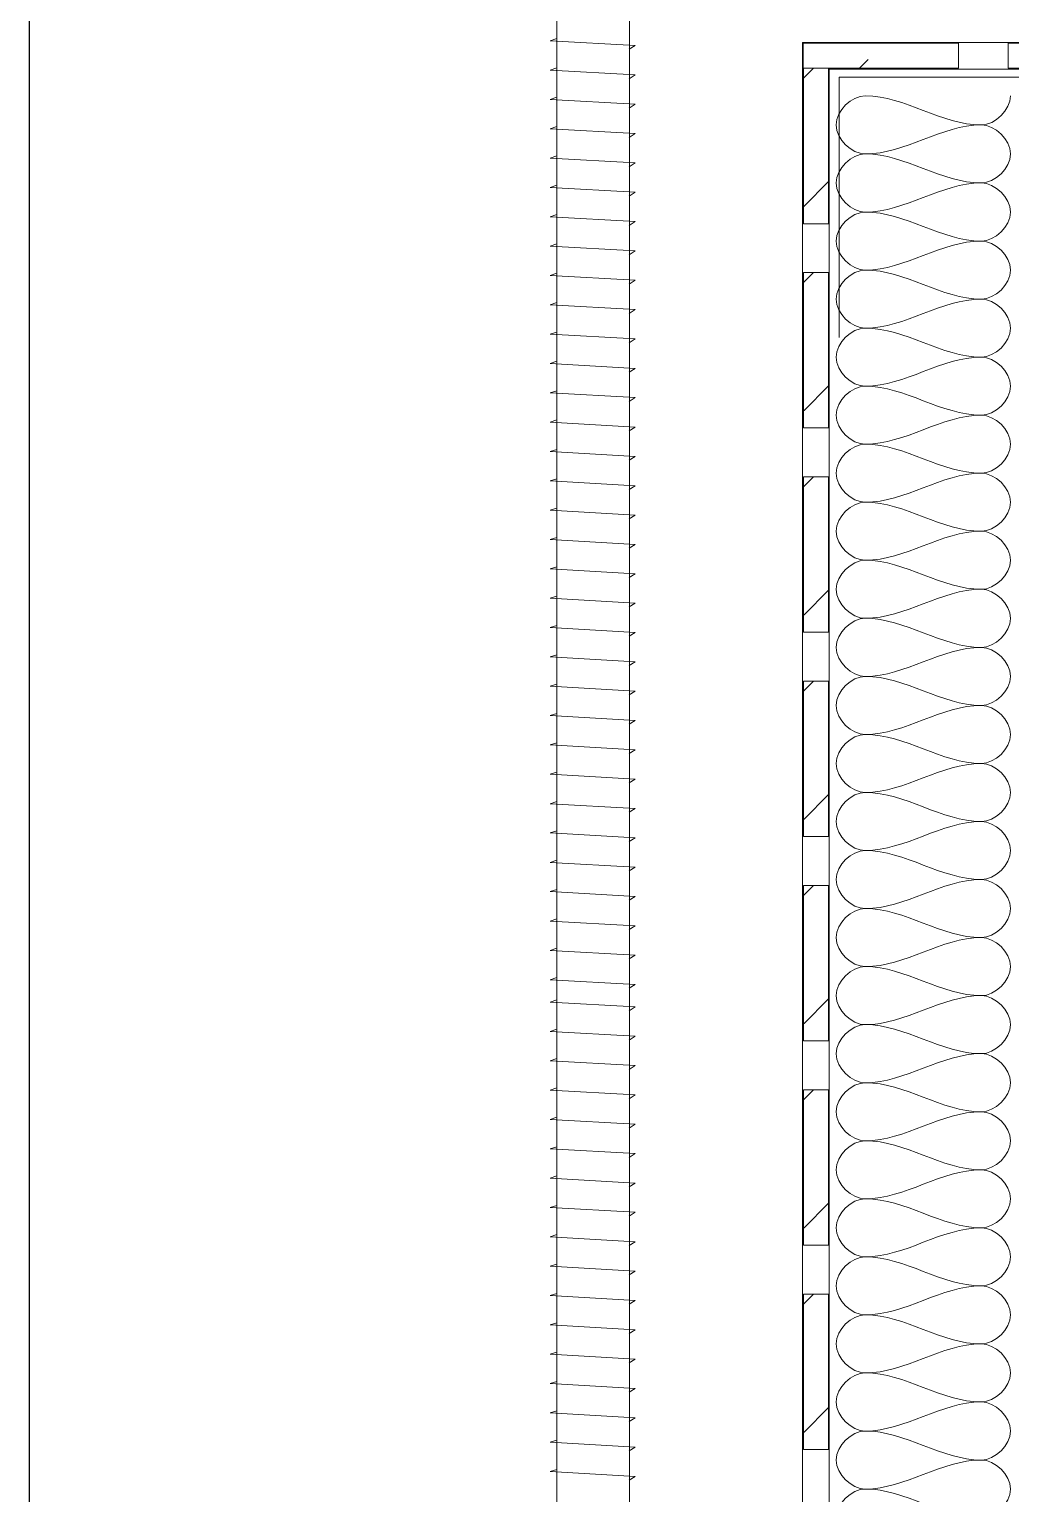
# Model space of a CAD drawing. Header units: millimetres. Extents: x -9226 to 166212, y -13 to 97274.
# Drawn here: x 63477 to 65111, y 33972 to 36411 of the extents above; entities that cross this region are included whole.
import ezdxf

# ---------------------------------------------------------------- set-up
doc = ezdxf.new("R2010")
doc.units = ezdxf.units.MM
doc.layers.get('0').update_dxf_attribs({"color": 8})
doc.layers.add('A-DETL', color=7, linetype='Continuous', lineweight=9, true_color=0x00a600)
doc.layers.add('A-DETL-GENF', color=7, linetype='Continuous', lineweight=9)
doc.layers.add('A-DETL-THIN', color=8, linetype='Continuous', lineweight=5)

msp = doc.modelspace()

# ---------------------------------------------------------------- hatches: boundary and pattern name
at = {"layer": 'A-DETL-GENF'}
h = msp.add_hatch(dxfattribs=at)
h.set_pattern_fill('FP_64', style=0, pattern_type=2)
h.set_pattern_definition([(45, (-411855.86, 25124.7), (428.04002, 0), [605.34, 0, 0, 0]), (45, (-411481.34, 25285.2), (428.04002, 0), [151.313, -454.027]), (45, (-411320.82, 25445.74), (428.04002, 0), [151.313, -454.027]), (45, (-411641.87, 25124.7), (428.04002, 0), [151.313, -454.027])])
h.paths.add_polyline_path([(65024.5, 36346.5), (65024.5, 36388.1), (64765.7, 36388.1), (64765.7, 36346.5)])
h = msp.add_hatch(dxfattribs=at)
h.set_pattern_fill('FP_65', style=0, pattern_type=2)
h.set_pattern_definition([(45, (-411514.56, 25124.7), (428.04002, 0), [605.34, 0, 0, 0]), (45, (-411140.04, 25285.2), (428.04002, 0), [151.313, -454.027]), (45, (-410979.52, 25445.74), (428.04002, 0), [151.313, -454.027]), (45, (-411300.57, 25124.7), (428.04002, 0), [151.313, -454.027])])
h.paths.add_polyline_path([(65365.8, 36346.5), (65365.8, 36388.1), (65107, 36388.1), (65107, 36346.5)])
h = msp.add_hatch(dxfattribs=at)
h.set_pattern_fill('FP_63', style=0, pattern_type=2)
h.set_pattern_definition([(45, (-411855.86, 24987.27), (428.04002, 0), [605.34, 0, 0, 0]), (45, (-411481.34, 25147.8), (428.04002, 0), [151.313, -454.027]), (45, (-411320.82, 25308.32), (428.04002, 0), [151.313, -454.027]), (45, (-411641.87, 24987.27), (428.04002, 0), [151.313, -454.027])])
h.paths.add_polyline_path([(64807.9, 36087.5), (64807.9, 36346.3), (64766.2, 36346.3), (64766.2, 36087.5)])
h = msp.add_hatch(dxfattribs=at)
h.set_pattern_fill('FP_62', style=0, pattern_type=2)
h.set_pattern_definition([(45, (-411855.86, 24647.03), (428.04002, 0), [605.34, 0, 0, 0]), (45, (-411481.34, 24807.56), (428.04002, 0), [151.313, -454.027]), (45, (-411320.82, 24968.08), (428.04002, 0), [151.313, -454.027]), (45, (-411641.87, 24647.03), (428.04002, 0), [151.313, -454.027])])
h.paths.add_polyline_path([(64807.9, 35747.3), (64807.9, 36006.1), (64766.2, 36006.1), (64766.2, 35747.3)])
h = msp.add_hatch(dxfattribs=at)
h.set_pattern_fill('FP_61', style=0, pattern_type=2)
h.set_pattern_definition([(45, (-411855.86, 24306.8), (428.04002, 0), [605.34, 0, 0, 0]), (45, (-411481.34, 24467.32), (428.04002, 0), [151.313, -454.027]), (45, (-411320.82, 24627.84), (428.04002, 0), [151.313, -454.027]), (45, (-411641.87, 24306.8), (428.04002, 0), [151.313, -454.027])])
h.paths.add_polyline_path([(64807.9, 35407.1), (64807.9, 35665.8), (64766.2, 35665.8), (64766.2, 35407.1)])
h = msp.add_hatch(dxfattribs=at)
h.set_pattern_fill('FP_60', style=0, pattern_type=2)
h.set_pattern_definition([(45, (-411855.86, 23966.56), (428.04002, 0), [605.34, 0, 0, 0]), (45, (-411481.34, 24127.08), (428.04002, 0), [151.313, -454.027]), (45, (-411320.82, 24287.6), (428.04002, 0), [151.313, -454.027]), (45, (-411641.87, 23966.56), (428.04002, 0), [151.313, -454.027])])
h.paths.add_polyline_path([(64807.9, 35066.8), (64807.9, 35325.6), (64766.2, 35325.6), (64766.2, 35066.8)])
h = msp.add_hatch(dxfattribs=at)
h.set_pattern_fill('FP_59', style=0, pattern_type=2)
h.set_pattern_definition([(45, (-411855.86, 23626.32), (428.04002, 0), [605.34, 0, 0, 0]), (45, (-411481.34, 23786.84), (428.04002, 0), [151.313, -454.027]), (45, (-411320.82, 23947.37), (428.04002, 0), [151.313, -454.027]), (45, (-411641.87, 23626.32), (428.04002, 0), [151.313, -454.027])])
h.paths.add_polyline_path([(64807.9, 34726.6), (64807.9, 34985.4), (64766.2, 34985.4), (64766.2, 34726.6)])
h = msp.add_hatch(dxfattribs=at)
h.set_pattern_fill('FP_58', style=0, pattern_type=2)
h.set_pattern_definition([(45, (-411855.86, 23286.08), (428.04002, 0), [605.34, 0, 0, 0]), (45, (-411481.34, 23446.6), (428.04002, 0), [151.313, -454.027]), (45, (-411320.82, 23607.13), (428.04002, 0), [151.313, -454.027]), (45, (-411641.87, 23286.08), (428.04002, 0), [151.313, -454.027])])
h.paths.add_polyline_path([(64807.9, 34386.3), (64807.9, 34645.1), (64766.2, 34645.1), (64766.2, 34386.3)])
h = msp.add_hatch(dxfattribs=at)
h.set_pattern_fill('FP_57', style=0, pattern_type=2)
h.set_pattern_definition([(45, (-411855.86, 22945.84), (428.04002, 0), [605.34, 0, 0, 0]), (45, (-411481.34, 23106.37), (428.04002, 0), [151.313, -454.027]), (45, (-411320.82, 23266.9), (428.04002, 0), [151.313, -454.027]), (45, (-411641.87, 22945.84), (428.04002, 0), [151.313, -454.027])])
h.paths.add_polyline_path([(64807.9, 34046.1), (64807.9, 34304.9), (64766.2, 34304.9), (64766.2, 34046.1)])

# ---------------------------------------------------------------- linework, layer by layer
at = {"color": 7, "elevation": -6.8}
msp.add_lwpolyline([(63476.7, 40234.6), (63476.7, 26890.4)], dxfattribs=at)
at = {"layer": 'A-DETL', "color": 7}
for points in [[(64869, 36203.6, -6.8), (64846.2, 36203.6, -6.8), (64795.1, 36251.9, -6.8), (64846.2, 36300.3, -6.8), (64869, 36300.3, -6.8)], [(64869, 36300.3, -6.8), (64935.4, 36300.3, -6.8), (64995.9, 36251.9, -6.8), (65062.3, 36251.9, -6.8)], [(65062.3, 36251.9, -6.8), (65085.1, 36251.9, -6.8), (65110.7, 36277.5, -6.8), (65110.7, 36300.3, -6.8)], [(65062.3, 36251.9, -6.8), (64995.9, 36251.9, -6.8), (64935.4, 36203.6, -6.8), (64869, 36203.6, -6.8)], [(65062.3, 36155.3, -6.8), (65085.1, 36155.3, -6.8), (65136.2, 36203.6, -6.8), (65085.1, 36251.9, -6.8), (65062.3, 36251.9, -6.8)], [(64869, 36106.9, -6.8), (64846.2, 36106.9, -6.8), (64795.1, 36155.3, -6.8), (64846.2, 36203.6, -6.8), (64869, 36203.6, -6.8)], [(64869, 36203.6, -6.8), (64935.4, 36203.6, -6.8), (64995.9, 36155.3, -6.8), (65062.3, 36155.3, -6.8)], [(65062.3, 36155.3, -6.8), (64995.9, 36155.3, -6.8), (64935.4, 36106.9, -6.8), (64869, 36106.9, -6.8)], [(65062.3, 36058.6, -6.8), (65085.1, 36058.6, -6.8), (65136.2, 36106.9, -6.8), (65085.1, 36155.3, -6.8), (65062.3, 36155.3, -6.8)], [(64869, 36010.3, -6.8), (64846.2, 36010.3, -6.8), (64795.1, 36058.6, -6.8), (64846.2, 36106.9, -6.8), (64869, 36106.9, -6.8)], [(64869, 36106.9, -6.8), (64935.4, 36106.9, -6.8), (64995.9, 36058.6, -6.8), (65062.3, 36058.6, -6.8)], [(65062.3, 36058.6, -6.8), (64995.9, 36058.6, -6.8), (64935.4, 36010.3, -6.8), (64869, 36010.3, -6.8)], [(65062.3, 35961.9, -6.8), (65085.1, 35961.9, -6.8), (65136.2, 36010.3, -6.8), (65085.1, 36058.6, -6.8), (65062.3, 36058.6, -6.8)], [(64869, 35913.6, -6.8), (64846.2, 35913.6, -6.8), (64795.1, 35961.9, -6.8), (64846.2, 36010.3, -6.8), (64869, 36010.3, -6.8)], [(64869, 36010.3, -6.8), (64935.4, 36010.3, -6.8), (64995.9, 35961.9, -6.8), (65062.3, 35961.9, -6.8)], [(65062.3, 35961.9, -6.8), (64995.9, 35961.9, -6.8), (64935.4, 35913.6, -6.8), (64869, 35913.6, -6.8)], [(65062.3, 35865.3, -6.8), (65085.1, 35865.3, -6.8), (65136.2, 35913.6, -6.8), (65085.1, 35961.9, -6.8), (65062.3, 35961.9, -6.8)], [(64869, 35816.9, -6.8), (64846.2, 35816.9, -6.8), (64795.1, 35865.3, -6.8), (64846.2, 35913.6, -6.8), (64869, 35913.6, -6.8)], [(64869, 35913.6, -6.8), (64935.4, 35913.6, -6.8), (64995.9, 35865.3, -6.8), (65062.3, 35865.3, -6.8)], [(65062.3, 35865.3, -6.8), (64995.9, 35865.3, -6.8), (64935.4, 35816.9, -6.8), (64869, 35816.9, -6.8)], [(65062.3, 35768.6, -6.8), (65085.1, 35768.6, -6.8), (65136.2, 35816.9, -6.8), (65085.1, 35865.3, -6.8), (65062.3, 35865.3, -6.8)], [(64869, 35720.3, -6.8), (64846.2, 35720.3, -6.8), (64795.1, 35768.6, -6.8), (64846.2, 35816.9, -6.8), (64869, 35816.9, -6.8)], [(64869, 35816.9, -6.8), (64935.4, 35816.9, -6.8), (64995.9, 35768.6, -6.8), (65062.3, 35768.6, -6.8)], [(65062.3, 35768.6, -6.8), (64995.9, 35768.6, -6.8), (64935.4, 35720.3, -6.8), (64869, 35720.3, -6.8)], [(65062.3, 35671.9, -6.8), (65085.1, 35671.9, -6.8), (65136.2, 35720.3, -6.8), (65085.1, 35768.6, -6.8), (65062.3, 35768.6, -6.8)], [(64869, 35623.6, -6.8), (64846.2, 35623.6, -6.8), (64795.1, 35671.9, -6.8), (64846.2, 35720.3, -6.8), (64869, 35720.3, -6.8)], [(64869, 35720.3, -6.8), (64935.4, 35720.3, -6.8), (64995.9, 35671.9, -6.8), (65062.3, 35671.9, -6.8)], [(65062.3, 35671.9, -6.8), (64995.9, 35671.9, -6.8), (64935.4, 35623.6, -6.8), (64869, 35623.6, -6.8)], [(65062.3, 35575.3, -6.8), (65085.1, 35575.3, -6.8), (65136.2, 35623.6, -6.8), (65085.1, 35671.9, -6.8), (65062.3, 35671.9, -6.8)], [(64869, 35526.9, -6.8), (64846.2, 35526.9, -6.8), (64795.1, 35575.3, -6.8), (64846.2, 35623.6, -6.8), (64869, 35623.6, -6.8)], [(64869, 35623.6, -6.8), (64935.4, 35623.6, -6.8), (64995.9, 35575.3, -6.8), (65062.3, 35575.3, -6.8)], [(65062.3, 35575.3, -6.8), (64995.9, 35575.3, -6.8), (64935.4, 35526.9, -6.8), (64869, 35526.9, -6.8)], [(65062.3, 35478.6, -6.8), (65085.1, 35478.6, -6.8), (65136.2, 35526.9, -6.8), (65085.1, 35575.3, -6.8), (65062.3, 35575.3, -6.8)], [(64869, 35430.3, -6.8), (64846.2, 35430.3, -6.8), (64795.1, 35478.6, -6.8), (64846.2, 35526.9, -6.8), (64869, 35526.9, -6.8)], [(64869, 35526.9, -6.8), (64935.4, 35526.9, -6.8), (64995.9, 35478.6, -6.8), (65062.3, 35478.6, -6.8)], [(65062.3, 35478.6, -6.8), (64995.9, 35478.6, -6.8), (64935.4, 35430.3, -6.8), (64869, 35430.3, -6.8)], [(65062.3, 35381.9, -6.8), (65085.1, 35381.9, -6.8), (65136.2, 35430.3, -6.8), (65085.1, 35478.6, -6.8), (65062.3, 35478.6, -6.8)], [(64869, 35333.6, -6.8), (64846.2, 35333.6, -6.8), (64795.1, 35381.9, -6.8), (64846.2, 35430.3, -6.8), (64869, 35430.3, -6.8)], [(64869, 35430.3, -6.8), (64935.4, 35430.3, -6.8), (64995.9, 35381.9, -6.8), (65062.3, 35381.9, -6.8)], [(65062.3, 35381.9, -6.8), (64995.9, 35381.9, -6.8), (64935.4, 35333.6, -6.8), (64869, 35333.6, -6.8)], [(65062.3, 35285.3, -6.8), (65085.1, 35285.3, -6.8), (65136.2, 35333.6, -6.8), (65085.1, 35381.9, -6.8), (65062.3, 35381.9, -6.8)], [(64869, 35236.9, -6.8), (64846.2, 35236.9, -6.8), (64795.1, 35285.3, -6.8), (64846.2, 35333.6, -6.8), (64869, 35333.6, -6.8)], [(64869, 35333.6, -6.8), (64935.4, 35333.6, -6.8), (64995.9, 35285.3, -6.8), (65062.3, 35285.3, -6.8)], [(65062.3, 35285.3, -6.8), (64995.9, 35285.3, -6.8), (64935.4, 35236.9, -6.8), (64869, 35236.9, -6.8)], [(65062.3, 35188.6, -6.8), (65085.1, 35188.6, -6.8), (65136.2, 35236.9, -6.8), (65085.1, 35285.3, -6.8), (65062.3, 35285.3, -6.8)], [(64869, 35140.3, -6.8), (64846.2, 35140.3, -6.8), (64795.1, 35188.6, -6.8), (64846.2, 35236.9, -6.8), (64869, 35236.9, -6.8)], [(64869, 35236.9, -6.8), (64935.4, 35236.9, -6.8), (64995.9, 35188.6, -6.8), (65062.3, 35188.6, -6.8)], [(65062.3, 35188.6, -6.8), (64995.9, 35188.6, -6.8), (64935.4, 35140.3, -6.8), (64869, 35140.3, -6.8)], [(65062.3, 35091.9, -6.8), (65085.1, 35091.9, -6.8), (65136.2, 35140.3, -6.8), (65085.1, 35188.6, -6.8), (65062.3, 35188.6, -6.8)], [(64869, 35043.6, -6.8), (64846.2, 35043.6, -6.8), (64795.1, 35091.9, -6.8), (64846.2, 35140.3, -6.8), (64869, 35140.3, -6.8)], [(64869, 35140.3, -6.8), (64935.4, 35140.3, -6.8), (64995.9, 35091.9, -6.8), (65062.3, 35091.9, -6.8)], [(65062.3, 35091.9, -6.8), (64995.9, 35091.9, -6.8), (64935.4, 35043.6, -6.8), (64869, 35043.6, -6.8)], [(65062.3, 34995.3, -6.8), (65085.1, 34995.3, -6.8), (65136.2, 35043.6, -6.8), (65085.1, 35091.9, -6.8), (65062.3, 35091.9, -6.8)], [(64869, 34946.9, -6.8), (64846.2, 34946.9, -6.8), (64795.1, 34995.3, -6.8), (64846.2, 35043.6, -6.8), (64869, 35043.6, -6.8)], [(64869, 35043.6, -6.8), (64935.4, 35043.6, -6.8), (64995.9, 34995.3, -6.8), (65062.3, 34995.3, -6.8)], [(65062.3, 34995.3, -6.8), (64995.9, 34995.3, -6.8), (64935.4, 34946.9, -6.8), (64869, 34946.9, -6.8)], [(65062.3, 34898.6, -6.8), (65085.1, 34898.6, -6.8), (65136.2, 34946.9, -6.8), (65085.1, 34995.3, -6.8), (65062.3, 34995.3, -6.8)], [(64869, 34850.3, -6.8), (64846.2, 34850.3, -6.8), (64795.1, 34898.6, -6.8), (64846.2, 34946.9, -6.8), (64869, 34946.9, -6.8)], [(64869, 34946.9, -6.8), (64935.4, 34946.9, -6.8), (64995.9, 34898.6, -6.8), (65062.3, 34898.6, -6.8)], [(65062.3, 34898.6, -6.8), (64995.9, 34898.6, -6.8), (64935.4, 34850.3, -6.8), (64869, 34850.3, -6.8)], [(65062.3, 34801.9, -6.8), (65085.1, 34801.9, -6.8), (65136.2, 34850.3, -6.8), (65085.1, 34898.6, -6.8), (65062.3, 34898.6, -6.8)], [(64869, 34753.6, -6.8), (64846.2, 34753.6, -6.8), (64795.1, 34801.9, -6.8), (64846.2, 34850.3, -6.8), (64869, 34850.3, -6.8)], [(64869, 34850.3, -6.8), (64935.4, 34850.3, -6.8), (64995.9, 34801.9, -6.8), (65062.3, 34801.9, -6.8)], [(65062.3, 34801.9, -6.8), (64995.9, 34801.9, -6.8), (64935.4, 34753.6, -6.8), (64869, 34753.6, -6.8)], [(65062.3, 34705.3, -6.8), (65085.1, 34705.3, -6.8), (65136.2, 34753.6, -6.8), (65085.1, 34801.9, -6.8), (65062.3, 34801.9, -6.8)], [(64869, 34656.9, -6.8), (64846.2, 34656.9, -6.8), (64795.1, 34705.3, -6.8), (64846.2, 34753.6, -6.8), (64869, 34753.6, -6.8)], [(64869, 34753.6, -6.8), (64935.4, 34753.6, -6.8), (64995.9, 34705.3, -6.8), (65062.3, 34705.3, -6.8)], [(65062.3, 34705.3, -6.8), (64995.9, 34705.3, -6.8), (64935.4, 34656.9, -6.8), (64869, 34656.9, -6.8)], [(65062.3, 34608.6, -6.8), (65085.1, 34608.6, -6.8), (65136.2, 34656.9, -6.8), (65085.1, 34705.3, -6.8), (65062.3, 34705.3, -6.8)], [(64869, 34560.3, -6.8), (64846.2, 34560.3, -6.8), (64795.1, 34608.6, -6.8), (64846.2, 34656.9, -6.8), (64869, 34656.9, -6.8)], [(64869, 34656.9, -6.8), (64935.4, 34656.9, -6.8), (64995.9, 34608.6, -6.8), (65062.3, 34608.6, -6.8)], [(65062.3, 34608.6, -6.8), (64995.9, 34608.6, -6.8), (64935.4, 34560.3, -6.8), (64869, 34560.3, -6.8)], [(65062.3, 34511.9, -6.8), (65085.1, 34511.9, -6.8), (65136.2, 34560.3, -6.8), (65085.1, 34608.6, -6.8), (65062.3, 34608.6, -6.8)], [(64869, 34463.6, -6.8), (64846.2, 34463.6, -6.8), (64795.1, 34511.9, -6.8), (64846.2, 34560.3, -6.8), (64869, 34560.3, -6.8)], [(64869, 34560.3, -6.8), (64935.4, 34560.3, -6.8), (64995.9, 34511.9, -6.8), (65062.3, 34511.9, -6.8)], [(65062.3, 34511.9, -6.8), (64995.9, 34511.9, -6.8), (64935.4, 34463.6, -6.8), (64869, 34463.6, -6.8)], [(65062.3, 34415.3, -6.8), (65085.1, 34415.3, -6.8), (65136.2, 34463.6, -6.8), (65085.1, 34511.9, -6.8), (65062.3, 34511.9, -6.8)], [(64869, 34366.9, -6.8), (64846.2, 34366.9, -6.8), (64795.1, 34415.3, -6.8), (64846.2, 34463.6, -6.8), (64869, 34463.6, -6.8)], [(64869, 34463.6, -6.8), (64935.4, 34463.6, -6.8), (64995.9, 34415.3, -6.8), (65062.3, 34415.3, -6.8)], [(65062.3, 34415.3, -6.8), (64995.9, 34415.3, -6.8), (64935.4, 34366.9, -6.8), (64869, 34366.9, -6.8)], [(65062.3, 34318.6, -6.8), (65085.1, 34318.6, -6.8), (65136.2, 34366.9, -6.8), (65085.1, 34415.3, -6.8), (65062.3, 34415.3, -6.8)], [(64869, 34270.3, -6.8), (64846.2, 34270.3, -6.8), (64795.1, 34318.6, -6.8), (64846.2, 34366.9, -6.8), (64869, 34366.9, -6.8)], [(64869, 34366.9, -6.8), (64935.4, 34366.9, -6.8), (64995.9, 34318.6, -6.8), (65062.3, 34318.6, -6.8)], [(65062.3, 34318.6, -6.8), (64995.9, 34318.6, -6.8), (64935.4, 34270.3, -6.8), (64869, 34270.3, -6.8)], [(65062.3, 34221.9, -6.8), (65085.1, 34221.9, -6.8), (65136.2, 34270.3, -6.8), (65085.1, 34318.6, -6.8), (65062.3, 34318.6, -6.8)], [(64869, 34173.6, -6.8), (64846.2, 34173.6, -6.8), (64795.1, 34221.9, -6.8), (64846.2, 34270.3, -6.8), (64869, 34270.3, -6.8)], [(64869, 34270.3, -6.8), (64935.4, 34270.3, -6.8), (64995.9, 34221.9, -6.8), (65062.3, 34221.9, -6.8)], [(65062.3, 34221.9, -6.8), (64995.9, 34221.9, -6.8), (64935.4, 34173.6, -6.8), (64869, 34173.6, -6.8)], [(65062.3, 34125.3, -6.8), (65085.1, 34125.3, -6.8), (65136.2, 34173.6, -6.8), (65085.1, 34221.9, -6.8), (65062.3, 34221.9, -6.8)], [(64869, 34076.9, -6.8), (64846.2, 34076.9, -6.8), (64795.1, 34125.3, -6.8), (64846.2, 34173.6, -6.8), (64869, 34173.6, -6.8)], [(64869, 34173.6, -6.8), (64935.4, 34173.6, -6.8), (64995.9, 34125.3, -6.8), (65062.3, 34125.3, -6.8)], [(65062.3, 34125.3, -6.8), (64995.9, 34125.3, -6.8), (64935.4, 34076.9, -6.8), (64869, 34076.9, -6.8)], [(65062.3, 34028.6, -6.8), (65085.1, 34028.6, -6.8), (65136.2, 34076.9, -6.8), (65085.1, 34125.3, -6.8), (65062.3, 34125.3, -6.8)], [(64869, 33980.3, -6.8), (64846.2, 33980.3, -6.8), (64795.1, 34028.6, -6.8), (64846.2, 34076.9, -6.8), (64869, 34076.9, -6.8)], [(64869, 34076.9, -6.8), (64935.4, 34076.9, -6.8), (64995.9, 34028.6, -6.8), (65062.3, 34028.6, -6.8)], [(65062.3, 34028.6, -6.8), (64995.9, 34028.6, -6.8), (64935.4, 33980.3, -6.8), (64869, 33980.3, -6.8)], [(65062.3, 33931.9, -6.8), (65085.1, 33931.9, -6.8), (65136.2, 33980.3, -6.8), (65085.1, 34028.6, -6.8), (65062.3, 34028.6, -6.8)], [(64869, 33883.6, -6.8), (64846.2, 33883.6, -6.8), (64795.1, 33931.9, -6.8), (64846.2, 33980.3, -6.8), (64869, 33980.3, -6.8)], [(64869, 33980.3, -6.8), (64935.4, 33980.3, -6.8), (64995.9, 33931.9, -6.8), (65062.3, 33931.9, -6.8)]]:
    msp.add_open_spline(points, degree=3, dxfattribs=at)
at = {"layer": 'A-DETL-THIN', "color": 7}
for p, q in [((64355.2, 37434.8, -6.8), (64355.2, 31860.4, -6.8)), ((64476.2, 31849.3, -6.8), (64476.2, 37434.8, -6.8)), ((64355.5, 36395.8, -6.8), (64344.2, 36392, -6.8)), ((64344.2, 36392, -6.8), (64485.7, 36384.1, -6.8)), ((72116.8, 36389.3, -6.8), (64764.5, 36389.3, -6.8)), ((64764.5, 36389.3, -6.8), (64764.5, 31458.1, -6.8)), ((64765.7, 36388.1, -6.8), (64765.7, 36346.5, -6.8)), ((65024.5, 36388.1, -6.8), (64765.7, 36388.1, -6.8)), ((65024.5, 36346.5, -6.8), (65024.5, 36388.1, -6.8)), ((65107, 36388.1, -6.8), (65107, 36346.5, -6.8)), ((65365.8, 36388.1, -6.8), (65107, 36388.1, -6.8)), ((64485.7, 36384.1, -6.8), (64475.9, 36377.9, -6.8)), ((64355.5, 36346.9, -6.8), (64344.2, 36343.2, -6.8)), ((64344.2, 36343.2, -6.8), (64485.7, 36335.3, -6.8)), ((64765.7, 36346.5, -6.8), (65024.5, 36346.5, -6.8)), ((64766.2, 36087.5, -6.8), (64766.2, 36346.3, -6.8)), ((64766.2, 36346.3, -6.8), (64807.9, 36346.3, -6.8)), ((64807.9, 36346.3, -6.8), (64807.9, 36087.5, -6.8)), ((72072.2, 36344.7, -6.8), (64809.1, 36344.7, -6.8)), ((64809.1, 36344.7, -6.8), (64809.1, 31502.7, -6.8)), ((65107, 36346.5, -6.8), (65365.8, 36346.5, -6.8)), ((64485.7, 36335.3, -6.8), (64475.9, 36329, -6.8)), ((65229.1, 36331.4, -6.8), (64825.7, 36331.4, -6.8)), ((64825.7, 36331.4, -6.8), (64825.7, 35898.2, -6.8)), ((64355.5, 36298, -6.8), (64344.2, 36294.3, -6.8)), ((64344.2, 36294.3, -6.8), (64485.7, 36286.4, -6.8)), ((64485.7, 36286.4, -6.8), (64475.9, 36280.1, -6.8)), ((64355.5, 36249.2, -6.8), (64344.2, 36245.5, -6.8)), ((64344.2, 36245.5, -6.8), (64485.7, 36237.5, -6.8)), ((64485.7, 36237.5, -6.8), (64475.9, 36231.3, -6.8)), ((64355.5, 36200.3, -6.8), (64344.2, 36196.6, -6.8)), ((64344.2, 36196.6, -6.8), (64485.7, 36188.7, -6.8)), ((64485.7, 36188.7, -6.8), (64475.9, 36182.4, -6.8)), ((64355.5, 36151.5, -6.8), (64344.2, 36147.7, -6.8)), ((64344.2, 36147.7, -6.8), (64485.7, 36139.8, -6.8)), ((64485.7, 36139.8, -6.8), (64475.9, 36133.6, -6.8)), ((64355.5, 36102.6, -6.8), (64344.2, 36098.9, -6.8)), ((64344.2, 36098.9, -6.8), (64485.7, 36090.9, -6.8)), ((64485.7, 36090.9, -6.8), (64475.9, 36084.7, -6.8)), ((64807.9, 36087.5, -6.8), (64766.2, 36087.5, -6.8)), ((64355.5, 36053.7, -6.8), (64344.2, 36050, -6.8)), ((64344.2, 36050, -6.8), (64485.7, 36042.1, -6.8)), ((64485.7, 36042.1, -6.8), (64475.9, 36035.8, -6.8)), ((64355.5, 36004.9, -6.8), (64344.2, 36001.2, -6.8)), ((64344.2, 36001.2, -6.8), (64485.7, 35993.2, -6.8)), ((64766.2, 35747.3, -6.8), (64766.2, 36006.1, -6.8)), ((64766.2, 36006.1, -6.8), (64807.9, 36006.1, -6.8)), ((64807.9, 36006.1, -6.8), (64807.9, 35747.3, -6.8)), ((64485.7, 35993.2, -6.8), (64475.9, 35987, -6.8)), ((64355.5, 35956, -6.8), (64344.2, 35952.3, -6.8)), ((64344.2, 35952.3, -6.8), (64485.7, 35944.4, -6.8)), ((64485.7, 35944.4, -6.8), (64475.9, 35938.1, -6.8)), ((64355.5, 35907.1, -6.8), (64344.2, 35903.4, -6.8)), ((64344.2, 35903.4, -6.8), (64485.7, 35895.5, -6.8)), ((64485.7, 35895.5, -6.8), (64475.9, 35889.2, -6.8)), ((64355.5, 35858.3, -6.8), (64344.2, 35854.6, -6.8)), ((64344.2, 35854.6, -6.8), (64485.7, 35846.6, -6.8)), ((64485.7, 35846.6, -6.8), (64475.9, 35840.4, -6.8)), ((64355.5, 35809.4, -6.8), (64344.2, 35805.7, -6.8)), ((64344.2, 35805.7, -6.8), (64485.7, 35797.8, -6.8)), ((64485.7, 35797.8, -6.8), (64475.9, 35791.5, -6.8)), ((64355.5, 35760.6, -6.8), (64344.2, 35756.8, -6.8)), ((64344.2, 35756.8, -6.8), (64485.7, 35748.9, -6.8)), ((64485.7, 35748.9, -6.8), (64475.9, 35742.7, -6.8)), ((64807.9, 35747.3, -6.8), (64766.2, 35747.3, -6.8)), ((64355.5, 35711.7, -6.8), (64344.2, 35708, -6.8)), ((64344.2, 35708, -6.8), (64485.7, 35700, -6.8)), ((64485.7, 35700, -6.8), (64475.9, 35693.8, -6.8)), ((64355.5, 35662.8, -6.8), (64344.2, 35659.1, -6.8)), ((64344.2, 35659.1, -6.8), (64485.7, 35651.2, -6.8)), ((64766.2, 35407.1, -6.8), (64766.2, 35665.8, -6.8)), ((64766.2, 35665.8, -6.8), (64807.9, 35665.8, -6.8)), ((64807.9, 35665.8, -6.8), (64807.9, 35407.1, -6.8)), ((64485.7, 35651.2, -6.8), (64475.9, 35644.9, -6.8)), ((64355.5, 35614, -6.8), (64344.2, 35610.3, -6.8)), ((64344.2, 35610.3, -6.8), (64485.7, 35602.3, -6.8)), ((64485.7, 35602.3, -6.8), (64475.9, 35596.1, -6.8)), ((64355.5, 35565.1, -6.8), (64344.2, 35561.4, -6.8)), ((64344.2, 35561.4, -6.8), (64485.7, 35553.5, -6.8)), ((64485.7, 35553.5, -6.8), (64475.9, 35547.2, -6.8)), ((64355.5, 35516.3, -6.8), (64344.2, 35512.5, -6.8)), ((64344.2, 35512.5, -6.8), (64485.7, 35504.6, -6.8)), ((64485.7, 35504.6, -6.8), (64475.9, 35498.4, -6.8)), ((64355.5, 35467.4, -6.8), (64344.2, 35463.7, -6.8)), ((64344.2, 35463.7, -6.8), (64485.7, 35455.7, -6.8)), ((64485.7, 35455.7, -6.8), (64475.9, 35449.5, -6.8)), ((64355.5, 35418.5, -6.8), (64344.2, 35414.8, -6.8)), ((64344.2, 35414.8, -6.8), (64485.7, 35406.9, -6.8)), ((64485.7, 35406.9, -6.8), (64475.9, 35400.6, -6.8)), ((64807.9, 35407.1, -6.8), (64766.2, 35407.1, -6.8)), ((64355.5, 35369.7, -6.8), (64344.2, 35365.9, -6.8)), ((64344.2, 35365.9, -6.8), (64485.7, 35358, -6.8)), ((64485.7, 35358, -6.8), (64475.9, 35351.8, -6.8)), ((64355.5, 35320.8, -6.8), (64344.2, 35317.1, -6.8)), ((64344.2, 35317.1, -6.8), (64485.7, 35309.2, -6.8)), ((64766.2, 35066.8, -6.8), (64766.2, 35325.6, -6.8)), ((64766.2, 35325.6, -6.8), (64807.9, 35325.6, -6.8)), ((64807.9, 35325.6, -6.8), (64807.9, 35066.8, -6.8)), ((64485.7, 35309.2, -6.8), (64475.9, 35302.9, -6.8)), ((64355.5, 35271.9, -6.8), (64344.2, 35268.2, -6.8)), ((64344.2, 35268.2, -6.8), (64485.7, 35260.3, -6.8)), ((64485.7, 35260.3, -6.8), (64475.9, 35254, -6.8)), ((64355.5, 35223.1, -6.8), (64344.2, 35219.4, -6.8)), ((64344.2, 35219.4, -6.8), (64485.7, 35211.4, -6.8)), ((64485.7, 35211.4, -6.8), (64475.9, 35205.2, -6.8)), ((64355.5, 35174.2, -6.8), (64344.2, 35170.5, -6.8)), ((64344.2, 35170.5, -6.8), (64485.7, 35162.6, -6.8)), ((64485.7, 35162.6, -6.8), (64475.9, 35156.3, -6.8)), ((64355.5, 35125.4, -6.8), (64344.2, 35121.6, -6.8)), ((64344.2, 35121.6, -6.8), (64485.7, 35113.7, -6.8)), ((64485.7, 35113.7, -6.8), (64475.9, 35107.5, -6.8)), ((64355.5, 35076.5, -6.8), (64344.2, 35072.8, -6.8)), ((64344.2, 35072.8, -6.8), (64485.7, 35064.8, -6.8)), ((64485.7, 35064.8, -6.8), (64475.9, 35058.6, -6.8)), ((64807.9, 35066.8, -6.8), (64766.2, 35066.8, -6.8)), ((64355.5, 35027.6, -6.8), (64344.2, 35023.9, -6.8)), ((64344.2, 35023.9, -6.8), (64485.7, 35016, -6.8)), ((64485.7, 35016, -6.8), (64475.9, 35009.7, -6.8)), ((64355.5, 34978.8, -6.8), (64344.2, 34975.1, -6.8)), ((64344.2, 34975.1, -6.8), (64485.7, 34967.1, -6.8)), ((64766.2, 34726.6, -6.8), (64766.2, 34985.4, -6.8)), ((64766.2, 34985.4, -6.8), (64807.9, 34985.4, -6.8)), ((64807.9, 34985.4, -6.8), (64807.9, 34726.6, -6.8)), ((64485.7, 34967.1, -6.8), (64475.9, 34960.9, -6.8)), ((64355.5, 34929.9, -6.8), (64344.2, 34926.2, -6.8)), ((64344.2, 34926.2, -6.8), (64485.7, 34918.3, -6.8)), ((64485.7, 34918.3, -6.8), (64475.9, 34912, -6.8)), ((64355.5, 34881, -6.8), (64344.2, 34877.3, -6.8)), ((64344.2, 34877.3, -6.8), (64485.7, 34869.4, -6.8)), ((64485.7, 34869.4, -6.8), (64475.9, 34863.1, -6.8)), ((64355.5, 34832.2, -6.8), (64344.2, 34828.5, -6.8)), ((64344.2, 34828.5, -6.8), (64485.7, 34820.5, -6.8)), ((64485.7, 34820.5, -6.8), (64475.9, 34814.3, -6.8)), ((64355.5, 34794.8, -6.8), (64344.2, 34791, -6.8)), ((64344.2, 34791, -6.8), (64485.7, 34783.1, -6.8)), ((64485.7, 34783.1, -6.8), (64475.9, 34776.9, -6.8)), ((64355.5, 34745.9, -6.8), (64344.2, 34742.2, -6.8)), ((64344.2, 34742.2, -6.8), (64485.7, 34734.2, -6.8)), ((64485.7, 34734.2, -6.8), (64475.9, 34728, -6.8)), ((64807.9, 34726.6, -6.8), (64766.2, 34726.6, -6.8)), ((64355.5, 34697, -6.8), (64344.2, 34693.3, -6.8)), ((64344.2, 34693.3, -6.8), (64485.7, 34685.4, -6.8)), ((64485.7, 34685.4, -6.8), (64475.9, 34679.1, -6.8)), ((64355.5, 34648.2, -6.8), (64344.2, 34644.4, -6.8)), ((64344.2, 34644.4, -6.8), (64485.7, 34636.5, -6.8)), ((64485.7, 34636.5, -6.8), (64475.9, 34630.3, -6.8)), ((64766.2, 34386.3, -6.8), (64766.2, 34645.1, -6.8)), ((64766.2, 34645.1, -6.8), (64807.9, 34645.1, -6.8)), ((64807.9, 34645.1, -6.8), (64807.9, 34386.3, -6.8)), ((64355.5, 34599.3, -6.8), (64344.2, 34595.6, -6.8)), ((64344.2, 34595.6, -6.8), (64485.7, 34587.7, -6.8)), ((64485.7, 34587.7, -6.8), (64475.9, 34581.4, -6.8)), ((64355.5, 34550.4, -6.8), (64344.2, 34546.7, -6.8)), ((64344.2, 34546.7, -6.8), (64485.7, 34538.8, -6.8)), ((64485.7, 34538.8, -6.8), (64475.9, 34532.5, -6.8)), ((64355.5, 34501.6, -6.8), (64344.2, 34497.9, -6.8)), ((64344.2, 34497.9, -6.8), (64485.7, 34489.9, -6.8)), ((64485.7, 34489.9, -6.8), (64475.9, 34483.7, -6.8)), ((64355.5, 34452.7, -6.8), (64344.2, 34449, -6.8)), ((64344.2, 34449, -6.8), (64485.7, 34441.1, -6.8)), ((64485.7, 34441.1, -6.8), (64475.9, 34434.8, -6.8)), ((64355.5, 34403.9, -6.8), (64344.2, 34400.1, -6.8)), ((64344.2, 34400.1, -6.8), (64485.7, 34392.2, -6.8)), ((64485.7, 34392.2, -6.8), (64475.9, 34386, -6.8)), ((64807.9, 34386.3, -6.8), (64766.2, 34386.3, -6.8)), ((64355.5, 34355, -6.8), (64344.2, 34351.3, -6.8)), ((64344.2, 34351.3, -6.8), (64485.7, 34343.3, -6.8)), ((64485.7, 34343.3, -6.8), (64475.9, 34337.1, -6.8)), ((64355.5, 34306.1, -6.8), (64344.2, 34302.4, -6.8)), ((64344.2, 34302.4, -6.8), (64485.7, 34294.5, -6.8)), ((64485.7, 34294.5, -6.8), (64475.9, 34288.2, -6.8)), ((64766.2, 34046.1, -6.8), (64766.2, 34304.9, -6.8)), ((64766.2, 34304.9, -6.8), (64807.9, 34304.9, -6.8)), ((64807.9, 34304.9, -6.8), (64807.9, 34046.1, -6.8)), ((64355.5, 34257.3, -6.8), (64344.2, 34253.5, -6.8)), ((64344.2, 34253.5, -6.8), (64485.7, 34245.6, -6.8)), ((64485.7, 34245.6, -6.8), (64475.9, 34239.4, -6.8)), ((64355.5, 34208.4, -6.8), (64344.2, 34204.7, -6.8)), ((64344.2, 34204.7, -6.8), (64485.7, 34196.8, -6.8)), ((64485.7, 34196.8, -6.8), (64475.9, 34190.5, -6.8)), ((64355.5, 34159.5, -6.8), (64344.2, 34155.8, -6.8)), ((64344.2, 34155.8, -6.8), (64485.7, 34147.9, -6.8)), ((64485.7, 34147.9, -6.8), (64475.9, 34141.6, -6.8)), ((64355.5, 34110.7, -6.8), (64344.2, 34107, -6.8)), ((64344.2, 34107, -6.8), (64485.7, 34099, -6.8)), ((64485.7, 34099, -6.8), (64475.9, 34092.8, -6.8)), ((64355.5, 34061.8, -6.8), (64344.2, 34058.1, -6.8)), ((64344.2, 34058.1, -6.8), (64485.7, 34050.2, -6.8)), ((64485.7, 34050.2, -6.8), (64475.9, 34043.9, -6.8)), ((64807.9, 34046.1, -6.8), (64766.2, 34046.1, -6.8)), ((64355.5, 34013, -6.8), (64344.2, 34009.2, -6.8)), ((64344.2, 34009.2, -6.8), (64485.7, 34001.3, -6.8)), ((64485.7, 34001.3, -6.8), (64475.9, 33995.1, -6.8))]:
    msp.add_line(p, q, dxfattribs=at)

doc.saveas('drawing.dxf')
